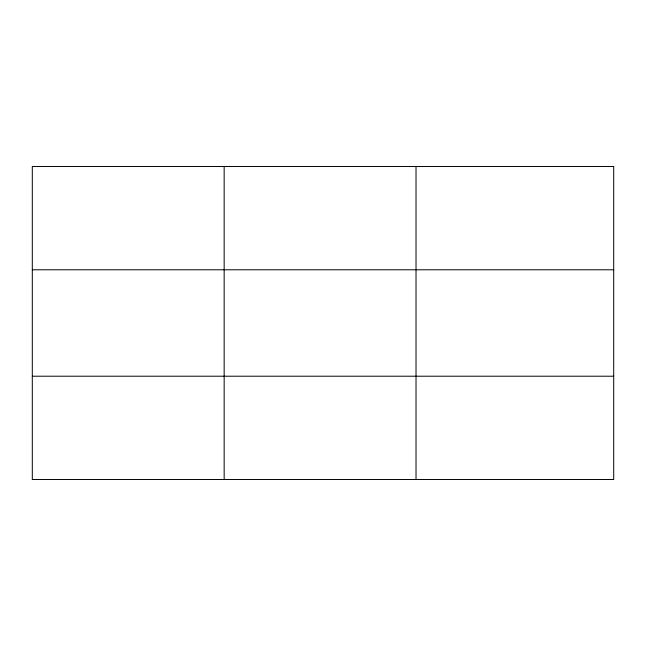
<?xml version="1.0" encoding="UTF-8"?>
<svg xmlns="http://www.w3.org/2000/svg" width="646" height="646" viewBox="0 0 646 646"><rect width="100%" height="100%" fill="white"/><g stroke="black" fill="none" stroke-linecap="round" stroke-linejoin="round"><path stroke-width="0.97" d="M224.162 166.482L224.162 479.518M416.024 166.482L416.024 479.518M32.3 269.786L613.7 269.786M32.3 376.214L613.7 376.214M613.7 166.482L613.7 479.518L32.3 479.518L32.3 166.482L613.7 166.482"/></g></svg>
